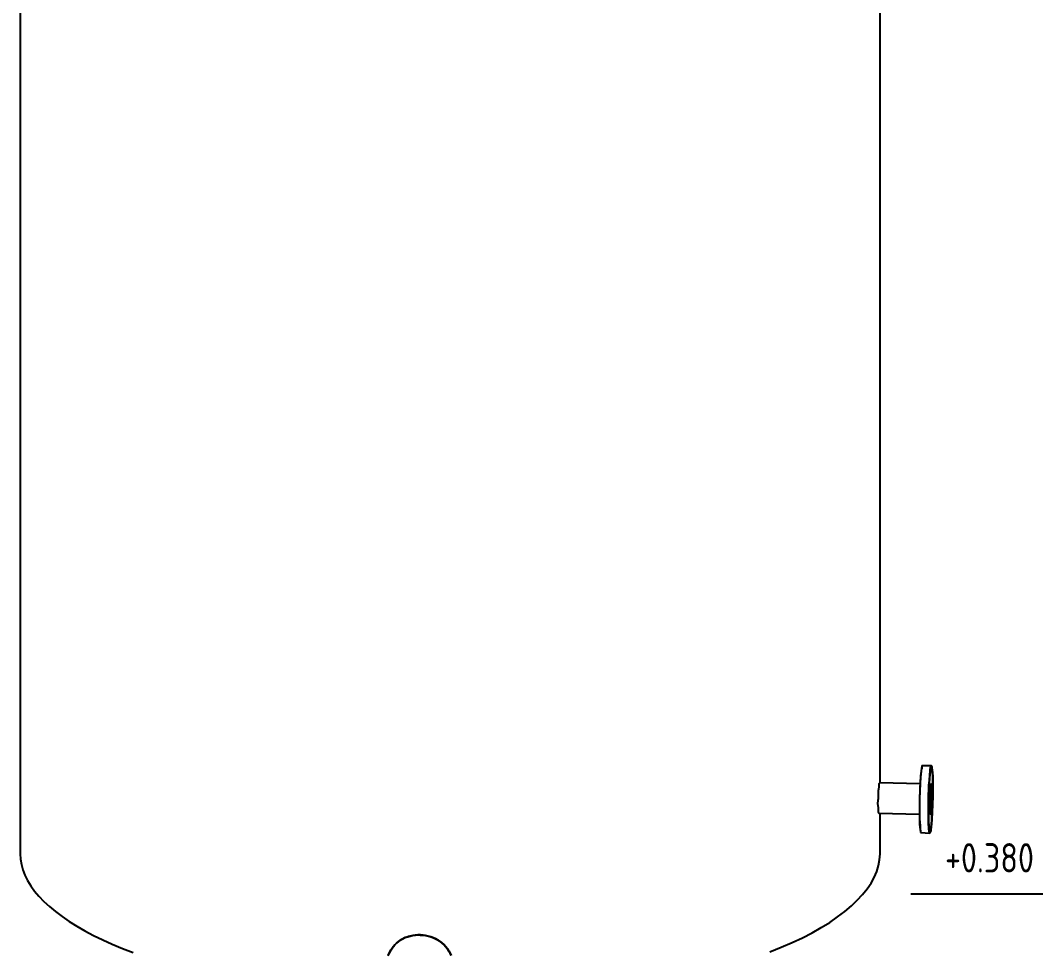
# Model space of a CAD drawing. Header units: metres. Extents: x 20 to 415, y 5 to 292.
# Drawn here: x 135.71 to 170.57, y 112.02 to 144.12 of the extents above; entities that cross this region are included whole.
import ezdxf

# ---------------------------------------------------------------- set-up
doc = ezdxf.new("R2010")
doc.units = ezdxf.units.M
doc.layers.add('ОБОЗНАЧЕНИЯ', color=7, linetype='Continuous')
doc.layers.add('ОБОРУДОВАНИЕ', color=8, linetype='Continuous')
doc.styles.add('GOST', font='isocpeur.ttf')

msp = doc.modelspace()

# ---------------------------------------------------------------- linework, layer by layer
at = {"layer": 'ОБОЗНАЧЕНИЯ'}
for points in [[(166.679, 118.536), (166.672, 118.533), (166.666, 118.523), (166.66, 118.507), (166.654, 118.485), (166.647, 118.455), (166.641, 118.419), (166.635, 118.376), (166.629, 118.325), (166.622, 118.268), (166.616, 118.203), (166.611, 118.138), (166.606, 118.068), (166.602, 117.994), (166.599, 117.917), (166.595, 117.836), (166.592, 117.751), (166.589, 117.664), (166.585, 117.575), (166.58, 117.483), (166.575, 117.39), (166.575, 117.298), (166.575, 117.206), (166.575, 117.116), (166.575, 117.029), (166.575, 116.945), (166.575, 116.864), (166.575, 116.786), (166.575, 116.713), (166.575, 116.643), (166.575, 116.578), (166.581, 116.518), (166.587, 116.464), (166.593, 116.414), (166.598, 116.371), (166.603, 116.333), (166.607, 116.302), (166.611, 116.278), (166.614, 116.26), (166.616, 116.249), (166.616, 116.245)], [(166.679, 118.536), (166.673, 118.535), (166.668, 118.533), (166.665, 118.53), (166.662, 118.526), (166.661, 118.52), (166.659, 118.513), (166.658, 118.505), (166.658, 118.496), (166.658, 118.485), (166.658, 118.473)], [(166.991, 118.536), (166.679, 118.536)], [(167.033, 117.39), (167.033, 117.478), (167.033, 117.565), (167.033, 117.651), (167.033, 117.736), (167.033, 117.82), (167.033, 117.902), (167.033, 117.981), (167.033, 118.058), (167.033, 118.132), (167.033, 118.203), (167.027, 118.263), (167.02, 118.317), (167.015, 118.367), (167.009, 118.41), (167.004, 118.447), (167, 118.479), (166.996, 118.503), (166.993, 118.521), (166.992, 118.532), (166.991, 118.536), (166.985, 118.532), (166.979, 118.521), (166.972, 118.503), (166.966, 118.479), (166.96, 118.447), (166.954, 118.41), (166.947, 118.367), (166.941, 118.317), (166.935, 118.263), (166.929, 118.203), (166.922, 118.132), (166.916, 118.058), (166.911, 117.981), (166.905, 117.902), (166.9, 117.82), (166.896, 117.736), (166.892, 117.651), (166.889, 117.565), (166.888, 117.478), (166.887, 117.39), (166.887, 117.298), (166.887, 117.206), (166.887, 117.116), (166.887, 117.029), (166.887, 116.945), (166.887, 116.864), (166.887, 116.786), (166.887, 116.713), (166.887, 116.643), (166.887, 116.578), (166.893, 116.512), (166.897, 116.453), (166.901, 116.401), (166.905, 116.355), (166.908, 116.315), (166.911, 116.283), (166.914, 116.257), (166.918, 116.239), (166.923, 116.228), (166.929, 116.224), (166.935, 116.228), (166.941, 116.239), (166.947, 116.257), (166.954, 116.283), (166.96, 116.315), (166.966, 116.355), (166.972, 116.401), (166.979, 116.453), (166.985, 116.512), (166.991, 116.578), (166.997, 116.643), (167.002, 116.713), (167.005, 116.786), (167.009, 116.864), (167.012, 116.945), (167.015, 117.029), (167.019, 117.116), (167.022, 117.206), (167.027, 117.297), (167.033, 117.39), (167.033, 117.39)], [(166.991, 118.536), (166.985, 118.532), (166.979, 118.521), (166.972, 118.503), (166.966, 118.479), (166.96, 118.447), (166.954, 118.41), (166.947, 118.367), (166.941, 118.317), (166.935, 118.263), (166.929, 118.203), (166.922, 118.137), (166.916, 118.066), (166.911, 117.99), (166.905, 117.911), (166.9, 117.828), (166.896, 117.742), (166.892, 117.655), (166.889, 117.567), (166.888, 117.478), (166.887, 117.39), (166.887, 117.298), (166.887, 117.206), (166.887, 117.116), (166.887, 117.029), (166.887, 116.945), (166.887, 116.864), (166.887, 116.786), (166.887, 116.713), (166.887, 116.643), (166.887, 116.578), (166.893, 116.512), (166.897, 116.453), (166.901, 116.401), (166.905, 116.355), (166.908, 116.315), (166.911, 116.283), (166.914, 116.257), (166.918, 116.239), (166.923, 116.228), (166.929, 116.224), (166.935, 116.228), (166.941, 116.239), (166.947, 116.257), (166.954, 116.283), (166.96, 116.315), (166.966, 116.355), (166.972, 116.401), (166.979, 116.453), (166.985, 116.512), (166.991, 116.578), (166.997, 116.643), (167.002, 116.713), (167.005, 116.786), (167.009, 116.864), (167.012, 116.945), (167.015, 117.029), (167.019, 117.116), (167.022, 117.206), (167.027, 117.297), (167.033, 117.39), (167.033, 117.478), (167.033, 117.565), (167.033, 117.651), (167.033, 117.736), (167.033, 117.82), (167.033, 117.902), (167.033, 117.981), (167.033, 118.058), (167.033, 118.132), (167.033, 118.203), (167.027, 118.263), (167.02, 118.317), (167.015, 118.367), (167.009, 118.41), (167.004, 118.447), (167, 118.479), (166.996, 118.503), (166.993, 118.521), (166.992, 118.532), (166.991, 118.536), (166.991, 118.536)], [(166.991, 118.536), (166.992, 118.532), (166.993, 118.521), (166.996, 118.503), (167, 118.479), (167.004, 118.447), (167.009, 118.41), (167.015, 118.367), (167.02, 118.317), (167.027, 118.263), (167.033, 118.203), (167.033, 118.132), (167.033, 118.058), (167.033, 117.981), (167.033, 117.902), (167.033, 117.82), (167.033, 117.736), (167.033, 117.651), (167.033, 117.565), (167.033, 117.478), (167.033, 117.39), (167.027, 117.298), (167.022, 117.206), (167.019, 117.116), (167.015, 117.029), (167.012, 116.945), (167.009, 116.864), (167.005, 116.786), (167.002, 116.713), (166.997, 116.643), (166.991, 116.578), (166.985, 116.512), (166.979, 116.453), (166.972, 116.401), (166.966, 116.355), (166.96, 116.315), (166.954, 116.283), (166.947, 116.257), (166.941, 116.239), (166.935, 116.228), (166.929, 116.224)], [(166.949, 118.473), (166.955, 118.485), (166.96, 118.496), (166.964, 118.505), (166.967, 118.513), (166.97, 118.52), (166.973, 118.526), (166.977, 118.53), (166.981, 118.533), (166.985, 118.535), (166.991, 118.536)], [(166.658, 118.473), (166.652, 118.446), (166.645, 118.412), (166.639, 118.372), (166.633, 118.327), (166.627, 118.278), (166.62, 118.225), (166.614, 118.167), (166.608, 118.106), (166.602, 118.041), (166.595, 117.974), (166.595, 117.898), (166.593, 117.822), (166.591, 117.744), (166.588, 117.666), (166.585, 117.588), (166.582, 117.51), (166.579, 117.432), (166.577, 117.355), (166.575, 117.279), (166.575, 117.203), (166.575, 117.123), (166.575, 117.044), (166.575, 116.967), (166.576, 116.892), (166.577, 116.82), (166.579, 116.752), (166.582, 116.686), (166.585, 116.625), (166.59, 116.568), (166.595, 116.516), (166.596, 116.462), (166.597, 116.415), (166.6, 116.375), (166.603, 116.339), (166.606, 116.31), (166.609, 116.286), (166.612, 116.268), (166.614, 116.255), (166.616, 116.247), (166.616, 116.245)], [(166.929, 116.224), (166.923, 116.227), (166.918, 116.236), (166.914, 116.251), (166.911, 116.271), (166.908, 116.297), (166.905, 116.328), (166.901, 116.363), (166.897, 116.403), (166.893, 116.447), (166.887, 116.495), (166.887, 116.552), (166.887, 116.612), (166.887, 116.675), (166.887, 116.74), (166.887, 116.807), (166.887, 116.877), (166.887, 116.95), (166.887, 117.025), (166.887, 117.102), (166.887, 117.182), (166.887, 117.263), (166.887, 117.344), (166.888, 117.425), (166.888, 117.504), (166.889, 117.583), (166.892, 117.661), (166.894, 117.737), (166.898, 117.811), (166.902, 117.883), (166.908, 117.953), (166.914, 118.025), (166.92, 118.093), (166.926, 118.156), (166.932, 118.214), (166.936, 118.268), (166.941, 118.317), (166.944, 118.362), (166.947, 118.403), (166.949, 118.44), (166.949, 118.473)], [(166.595, 117.911), (165.2, 117.953)], [(166.97, 117.911), (166.964, 117.904), (166.958, 117.885), (166.952, 117.854), (166.947, 117.812), (166.942, 117.76), (166.937, 117.7), (166.934, 117.632), (166.931, 117.557), (166.929, 117.476), (166.929, 117.39), (166.929, 117.305), (166.929, 117.224), (166.929, 117.149), (166.93, 117.081), (166.931, 117.021), (166.933, 116.969), (166.936, 116.927), (166.939, 116.896), (166.944, 116.876), (166.949, 116.87), (166.956, 116.876), (166.962, 116.896), (166.968, 116.927), (166.973, 116.969), (166.978, 117.021), (166.982, 117.081), (166.986, 117.149), (166.989, 117.224), (166.991, 117.305), (166.991, 117.39), (166.991, 117.471), (166.991, 117.548), (166.991, 117.622), (166.99, 117.691), (166.989, 117.752), (166.987, 117.806), (166.984, 117.85), (166.981, 117.883), (166.976, 117.904), (166.97, 117.911), (166.97, 117.911)], [(165.179, 116.911), (166.575, 116.87)], [(166.616, 116.245), (166.929, 116.224)], [(166.283, 114.141), (174.406, 114.141)], [(148.332, 112.016), (148.361, 112.085), (148.393, 112.151), (148.43, 112.215), (148.472, 112.276), (148.517, 112.335), (148.568, 112.391), (148.623, 112.444), (148.683, 112.496), (148.747, 112.543), (148.815, 112.585), (148.886, 112.623), (148.959, 112.654), (149.034, 112.681), (149.112, 112.701), (149.191, 112.716), (149.271, 112.725), (149.352, 112.728), (149.433, 112.725)], [(150.496, 112.024), (150.46, 112.101), (150.418, 112.175), (150.37, 112.246), (150.317, 112.318), (150.258, 112.386), (150.194, 112.447), (150.124, 112.503), (150.05, 112.553), (149.971, 112.597), (149.889, 112.634), (149.802, 112.664), (149.713, 112.688), (149.62, 112.704), (149.532, 112.719), (149.443, 112.727), (149.354, 112.728), (149.266, 112.722), (149.178, 112.709), (149.091, 112.69), (149.006, 112.666), (148.923, 112.635), (148.843, 112.599), (148.766, 112.558), (148.694, 112.506), (148.627, 112.449), (148.564, 112.387), (148.508, 112.322), (148.456, 112.254), (148.411, 112.182), (148.371, 112.107), (148.337, 112.03)], [(148.337, 112.03), (148.371, 112.107), (148.411, 112.182), (148.456, 112.254), (148.508, 112.322), (148.564, 112.387), (148.627, 112.449), (148.694, 112.506), (148.766, 112.558), (148.843, 112.599), (148.923, 112.635), (149.006, 112.666), (149.091, 112.69), (149.178, 112.709), (149.266, 112.722), (149.354, 112.728), (149.443, 112.727), (149.532, 112.719), (149.62, 112.704), (149.713, 112.688), (149.802, 112.664), (149.889, 112.634), (149.971, 112.597), (150.05, 112.553), (150.124, 112.503), (150.194, 112.447), (150.258, 112.386), (150.317, 112.318), (150.37, 112.246), (150.418, 112.175), (150.46, 112.101), (150.496, 112.024)], [(149.433, 112.725), (149.533, 112.72), (149.632, 112.708), (149.729, 112.687), (149.825, 112.658), (149.917, 112.621), (150.006, 112.576), (150.09, 112.525), (150.169, 112.466), (150.242, 112.401), (150.308, 112.329), (150.372, 112.252), (150.428, 112.17), (150.474, 112.085)]]:
    msp.add_lwpolyline(points, dxfattribs=at)
at = {"layer": 'ОБОРУДОВАНИЕ'}
for points in [[(165.221, 117.932), (165.221, 149.924)], [(135.707, 146.8), (135.707, 115.516)], [(165.2, 117.932), (165.179, 117.911), (165.179, 117.904), (165.179, 117.896), (165.179, 117.887), (165.179, 117.878), (165.179, 117.867), (165.179, 117.856), (165.179, 117.844), (165.179, 117.832), (165.179, 117.819), (165.179, 117.807), (165.178, 117.794), (165.177, 117.78), (165.174, 117.764), (165.172, 117.748), (165.169, 117.732), (165.166, 117.714), (165.163, 117.696), (165.16, 117.678), (165.159, 117.659), (165.158, 117.64), (165.158, 117.622), (165.158, 117.603), (165.158, 117.584), (165.158, 117.565), (165.158, 117.547), (165.158, 117.528), (165.158, 117.509), (165.158, 117.49), (165.158, 117.472), (165.158, 117.453), (165.158, 117.429), (165.156, 117.405), (165.154, 117.383), (165.151, 117.362), (165.148, 117.341), (165.145, 117.321), (165.142, 117.301), (165.139, 117.282), (165.138, 117.263), (165.137, 117.245)], [(165.137, 117.245), (165.138, 117.226), (165.139, 117.207), (165.142, 117.189), (165.145, 117.171), (165.148, 117.154), (165.151, 117.137), (165.154, 117.121), (165.156, 117.105), (165.158, 117.091), (165.158, 117.078), (165.158, 117.06), (165.158, 117.043), (165.158, 117.027), (165.158, 117.013), (165.158, 117), (165.158, 116.988), (165.158, 116.977), (165.158, 116.968), (165.158, 116.96), (165.158, 116.953), (165.159, 116.947), (165.16, 116.941), (165.163, 116.935), (165.166, 116.929), (165.169, 116.924), (165.172, 116.92), (165.174, 116.917), (165.177, 116.914), (165.178, 116.912), (165.179, 116.911)], [(165.221, 115.516), (165.221, 116.911)], [(135.707, 115.516), (135.717, 115.329), (135.747, 115.143), (135.797, 114.959), (135.867, 114.776), (135.957, 114.594), (136.067, 114.414), (136.197, 114.234), (136.347, 114.056), (136.517, 113.879), (136.707, 113.704), (136.915, 113.53), (137.142, 113.359), (137.385, 113.191), (137.646, 113.027), (137.925, 112.865), (138.221, 112.708), (138.535, 112.555), (138.866, 112.406), (139.215, 112.261), (139.581, 112.121)], [(161.436, 112.147), (161.828, 112.304), (162.201, 112.465), (162.555, 112.631), (162.888, 112.802), (163.201, 112.979), (163.493, 113.16), (163.764, 113.346), (164.013, 113.537), (164.239, 113.726), (164.442, 113.917), (164.623, 114.11), (164.78, 114.306), (164.913, 114.503), (165.023, 114.702), (165.109, 114.903), (165.171, 115.106), (165.208, 115.31), (165.221, 115.516)]]:
    msp.add_lwpolyline(points, dxfattribs=at)

# ---------------------------------------------------------------- texts
at = {"layer": 'ОБОЗНАЧЕНИЯ', "style": 'GOST', "width": 0.8}
msp.add_text('+0.380', height=1.003, dxfattribs=at).set_placement((167.453, 114.873))

doc.saveas('drawing.dxf')
